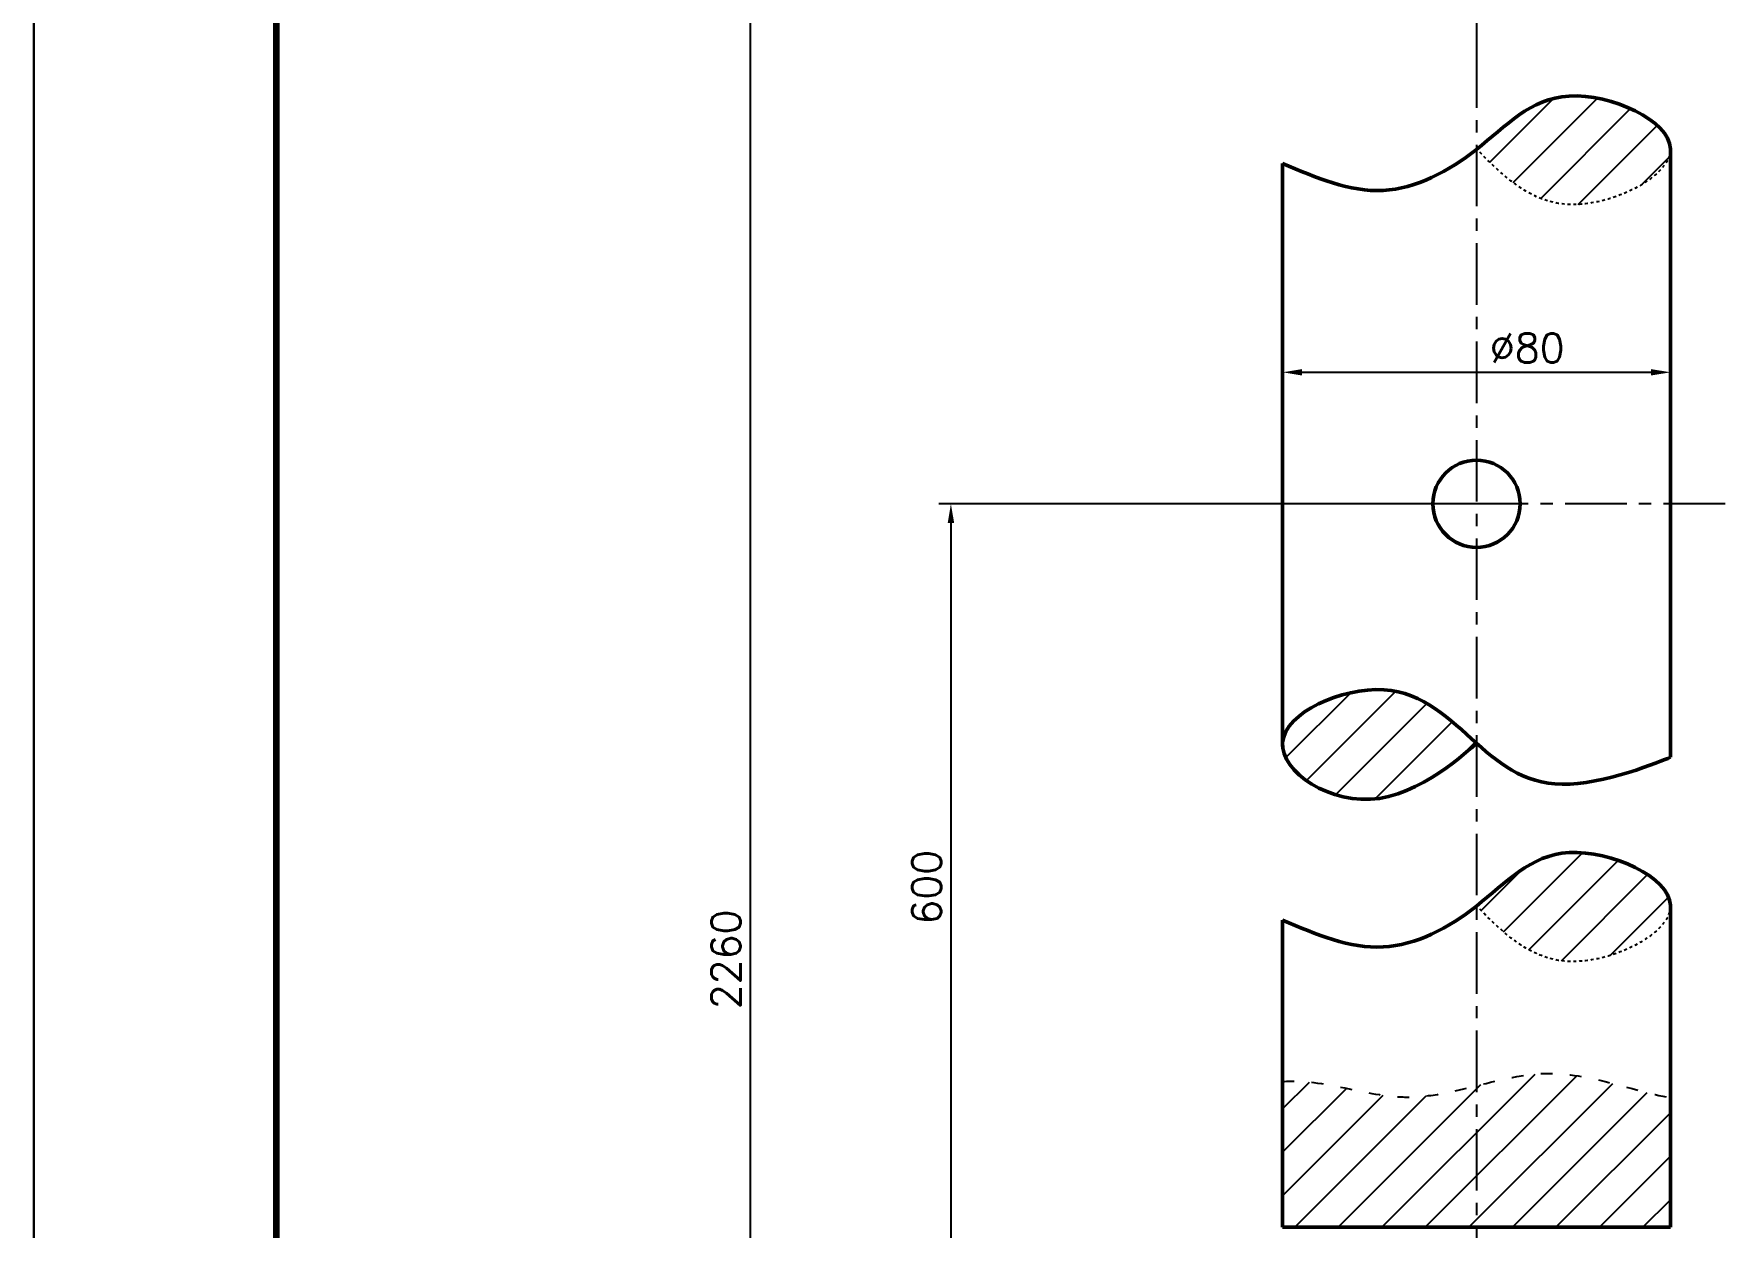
# Model space of a CAD drawing. Header units: millimetres. Extents: x -11803 to 14115, y -852 to 12275.
# Drawn here: x -11803 to -10058, y 9166 to 10398 of the extents above; entities that cross this region are included whole.
import ezdxf

# ---------------------------------------------------------------- set-up
doc = ezdxf.new("R2010")
doc.units = ezdxf.units.MM
for name, pattern in [('ACAD_ISO03W100', [30, 12, -18]), ('CENTERX2', [101.6, 63.5, -12.7, 12.7, -12.7]), ('EB_DASH', [6, 3, -3])]:
    doc.linetypes.add(name, pattern=pattern)
doc.layers.get('Defpoints').update_dxf_attribs({"lineweight": 0})
for name, color, linetype, lineweight in [('中心线', 1, 'CENTERX2', 25), ('粗实线', 7, 'Continuous', 50), ('边框线', 2, 'Continuous', 90)]:
    doc.layers.add(name, color=color, linetype=linetype, lineweight=lineweight)
doc.layers.add('细实线', color=125, linetype='Continuous')
doc.layers.add('虚线', color=4, linetype='ACAD_ISO03W100')
doc.styles.get("Standard").update_dxf_attribs({"font": 'txt', "bigfont": 'gbcbig.shx'})
doc.dimstyles.new('Copy of ISO-25', dxfattribs={"dimtxt": 30, "dimasz": 20, "dimexe": 12.5, "dimexo": 6.25, "dimgap": 10, "dimtad": 1, "dimtxsty": 'Standard', "dimcen": 0, "dimadec": 0, "dimazin": 0, "dimtfac": 1, "dimtmove": 0, "dimatfit": 3, "dimfxl": 0, "dimtolj": 1, "dimtzin": 0, "dimarcsym": 0})
pattern_1 = [(45, (-63474.477, 601.016), (-22.45064, 22.45064), [])]

# ---------------------------------------------------------------- blocks, each defined once
blk = doc.blocks.new('*D205')
at = {"layer": 'Defpoints', "color": 0, "lineweight": 25}
for p in [(-10114.8, 10048.2), (-10514.8, 9962.9), (-10114.8, 9964.9)]:
    blk.add_point(p, dxfattribs=at)
at = {"layer": '细实线', "color": 0, "lineweight": -2}
for p, q in [((-10514.8, 9969.2), (-10514.8, 10060.7)), ((-10114.8, 9971.2), (-10114.8, 10060.7)), ((-10494.8, 10048.2), (-10134.8, 10048.2))]:
    blk.add_line(p, q, dxfattribs=at)
at = {"layer": '细实线', "color": 0, "lineweight": 25}
for points in [[(-10494.8, 10051.5), (-10494.8, 10044.9), (-10514.8, 10048.2)], [(-10134.8, 10051.5), (-10134.8, 10044.9), (-10114.8, 10048.2)]]:
    blk.add_solid(points, dxfattribs=at)
at = {"layer": '细实线', "color": 0, "insert": (-10262.5, 10073.2), "char_height": 30, "attachment_point": 5}
blk.add_mtext('\\A1;%%c80', dxfattribs=at)
blk = doc.blocks.new('*D209')
at = {"layer": 'Defpoints', "color": 0, "lineweight": 25}
for p in [(-10314.8, 9912.5), (-10857, 9120.8), (-10315.4, 9120.8)]:
    blk.add_point(p, dxfattribs=at)
at = {"layer": '细实线', "color": 0, "lineweight": -2}
for p, q in [((-10321.1, 9912.5), (-10869.5, 9912.5)), ((-10857, 9892.5), (-10857, 9140.8)), ((-10321.7, 9120.8), (-10869.5, 9120.8))]:
    blk.add_line(p, q, dxfattribs=at)
at = {"layer": '细实线', "color": 0, "lineweight": 25}
for points in [[(-10860.3, 9892.5), (-10853.6, 9892.5), (-10857, 9912.5)], [(-10860.3, 9140.8), (-10853.6, 9140.8), (-10857, 9120.8)]]:
    blk.add_solid(points, dxfattribs=at)
at = {"layer": '细实线', "color": 0, "insert": (-10882, 9516.7), "char_height": 30, "attachment_point": 5, "rotation": 90}
blk.add_mtext('\\A1;600', dxfattribs=at)
blk = doc.blocks.new('*D210')
at = {"layer": 'Defpoints', "color": 0, "lineweight": 25}
for p in [(-10314.8, 11505.2), (-11064.1, 7379.1), (-10314.8, 7379.1)]:
    blk.add_point(p, dxfattribs=at)
at = {"layer": '细实线', "color": 0, "lineweight": -2}
for p, q in [((-10321.1, 11505.2), (-11076.6, 11505.2)), ((-11064.1, 11485.2), (-11064.1, 7399.1)), ((-10321.1, 7379.1), (-11076.6, 7379.1))]:
    blk.add_line(p, q, dxfattribs=at)
at = {"layer": '细实线', "color": 0, "lineweight": 25}
for points in [[(-11067.4, 11485.2), (-11060.8, 11485.2), (-11064.1, 11505.2)], [(-11067.4, 7399.1), (-11060.8, 7399.1), (-11064.1, 7379.1)]]:
    blk.add_solid(points, dxfattribs=at)
at = {"layer": '细实线', "color": 0, "insert": (-11089.1, 9442.2), "char_height": 30, "attachment_point": 5, "rotation": 90}
blk.add_mtext('\\A1;2260', dxfattribs=at)

msp = doc.modelspace()

# ---------------------------------------------------------------- hatches: boundary and pattern name
at = {"layer": '细实线'}
h = msp.add_hatch(dxfattribs=at)
h.set_pattern_fill('ANSI31', color=256, scale=10, style=0)
h.set_pattern_definition(pattern_1)
edge = h.paths.add_edge_path()
edge.add_spline(control_points=[(-10314.592, 10278.407), (-10286.101, 10249.739), (-10229.208, 10192.724), (-10115.302, 10250.251), (-10114.822, 10278.314)], knot_values=[0, 0, 0, 0, 120.98106782, 241.26006502, 241.26006502, 241.26006502, 241.26006502], weights=[1, 1, 1, 1, 1], degree=3, periodic=0)
edge.add_line((-10114.822, 10278.314), (-10114.822, 10279.029))
edge.add_spline(control_points=[(-10114.822, 10279.029), (-10115.318, 10307.911), (-10232.986, 10362.011), (-10284.46, 10302.127), (-10314.592, 10278.407)], knot_values=[219.05468244, 219.05468244, 219.05468244, 219.05468244, 340.26820639, 453.53413385, 453.53413385, 453.53413385, 453.53413385], weights=[1, 1, 1, 1, 1], degree=3, periodic=0)
h = msp.add_hatch(dxfattribs=at)
h.set_pattern_fill('ANSI31', color=256, scale=10, style=0)
h.set_pattern_definition(pattern_1)
edge = h.paths.add_edge_path()
edge.add_spline(control_points=[(-10328.601, 9677.679), (-10336.574, 9684.808), (-10344.685, 9691.811), (-10353.262, 9698.026)], knot_values=[240.59703654, 240.59703654, 240.59703654, 240.59703654, 273.40476891, 273.40476891, 273.40476891, 273.40476891], weights=[1, 1, 1, 1], degree=3, periodic=0)
edge.add_spline(control_points=[(-10353.262, 9698.026), (-10358.98, 9702.169), (-10364.904, 9705.963), (-10371.133, 9709.21)], knot_values=[273.40476891, 273.40476891, 273.40476891, 273.40476891, 295.2765905, 295.2765905, 295.2765905, 295.2765905], weights=[1, 1, 1, 1], degree=3, periodic=0)
edge.add_spline(control_points=[(-10371.133, 9709.21), (-10375.804, 9711.646), (-10380.646, 9713.774), (-10385.701, 9715.513)], knot_values=[295.2765905, 295.2765905, 295.2765905, 295.2765905, 311.68045668, 311.68045668, 311.68045668, 311.68045668], weights=[1, 1, 1, 1], degree=3, periodic=0)
edge.add_spline(control_points=[(-10385.701, 9715.513), (-10389.07, 9716.672), (-10392.533, 9717.658), (-10396.103, 9718.446)], knot_values=[311.68045668, 311.68045668, 311.68045668, 311.68045668, 322.61636748, 322.61636748, 322.61636748, 322.61636748], weights=[1, 1, 1, 1], degree=3, periodic=0)
edge.add_spline(control_points=[(-10396.103, 9718.446), (-10399.673, 9719.235), (-10403.349, 9719.825), (-10407.143, 9720.194)], knot_values=[322.61636748, 322.61636748, 322.61636748, 322.61636748, 333.55227827, 333.55227827, 333.55227827, 333.55227827], weights=[1, 1, 1, 1], degree=3, periodic=0)
edge.add_spline(control_points=[(-10407.143, 9720.194), (-10408.206, 9720.297), (-10412.034, 9720.603), (-10415.983, 9720.68), (-10418.87, 9720.623)], knot_values=[333.55227827, 333.55227827, 333.55227827, 333.55227827, 336.6154919, 344.48818906, 344.48818906, 344.48818906, 344.48818906], weights=[1, 1, 1, 1, 1], degree=3, periodic=0)
edge.add_spline(control_points=[(-10418.87, 9720.623), (-10424.886, 9720.505), (-10431.094, 9719.899), (-10437.323, 9718.863)], knot_values=[344.48818906, 344.48818906, 344.48818906, 344.48818906, 360.89205525, 360.89205525, 360.89205525, 360.89205525], weights=[1, 1, 1, 1], degree=3, periodic=0)
edge.add_spline(control_points=[(-10437.323, 9718.863), (-10441.476, 9718.172), (-10445.638, 9717.29), (-10449.759, 9716.233)], knot_values=[360.89205525, 360.89205525, 360.89205525, 360.89205525, 371.82796604, 371.82796604, 371.82796604, 371.82796604], weights=[1, 1, 1, 1], degree=3, periodic=0)
edge.add_spline(control_points=[(-10449.759, 9716.233), (-10453.88, 9715.177), (-10457.959, 9713.946), (-10461.947, 9712.559)], knot_values=[371.82796604, 371.82796604, 371.82796604, 371.82796604, 382.76387683, 382.76387683, 382.76387683, 382.76387683], weights=[1, 1, 1, 1], degree=3, periodic=0)
edge.add_spline(control_points=[(-10461.947, 9712.559), (-10467.928, 9710.477), (-10473.703, 9708.042), (-10479.101, 9705.311)], knot_values=[382.76387683, 382.76387683, 382.76387683, 382.76387683, 399.16774302, 399.16774302, 399.16774302, 399.16774302], weights=[1, 1, 1, 1], degree=3, periodic=0)
edge.add_spline(control_points=[(-10479.101, 9705.311), (-10482.699, 9703.49), (-10486.129, 9701.537), (-10489.341, 9699.47)], knot_values=[399.16774302, 399.16774302, 399.16774302, 399.16774302, 410.10365381, 410.10365381, 410.10365381, 410.10365381], weights=[1, 1, 1, 1], degree=3, periodic=0)
edge.add_spline(control_points=[(-10489.341, 9699.47), (-10492.553, 9697.403), (-10495.546, 9695.221), (-10498.271, 9692.942)], knot_values=[410.10365381, 410.10365381, 410.10365381, 410.10365381, 421.0395646, 421.0395646, 421.0395646, 421.0395646], weights=[1, 1, 1, 1], degree=3, periodic=0)
edge.add_spline(control_points=[(-10498.271, 9692.942), (-10500.995, 9690.663), (-10503.45, 9688.286), (-10505.586, 9685.829)], knot_values=[421.0395646, 421.0395646, 421.0395646, 421.0395646, 431.97547539, 431.97547539, 431.97547539, 431.97547539], weights=[1, 1, 1, 1], degree=3, periodic=0)
edge.add_spline(control_points=[(-10505.586, 9685.829), (-10507.188, 9683.986), (-10508.609, 9682.098), (-10509.83, 9680.171)], knot_values=[431.97547539, 431.97547539, 431.97547539, 431.97547539, 440.17740849, 440.17740849, 440.17740849, 440.17740849], weights=[1, 1, 1, 1], degree=3, periodic=0)
edge.add_spline(control_points=[(-10509.83, 9680.171), (-10510.644, 9678.887), (-10511.368, 9677.586), (-10511.997, 9676.27)], knot_values=[440.17740849, 440.17740849, 440.17740849, 440.17740849, 445.64536388, 445.64536388, 445.64536388, 445.64536388], weights=[1, 1, 1, 1], degree=3, periodic=0)
edge.add_spline(control_points=[(-10511.997, 9676.27), (-10512.626, 9674.954), (-10513.158, 9673.623), (-10513.589, 9672.28)], knot_values=[445.64536388, 445.64536388, 445.64536388, 445.64536388, 451.11331928, 451.11331928, 451.11331928, 451.11331928], weights=[1, 1, 1, 1], degree=3, periodic=0)
edge.add_spline(control_points=[(-10513.589, 9672.28), (-10514.02, 9670.936), (-10514.349, 9669.58), (-10514.569, 9668.213)], knot_values=[451.11331928, 451.11331928, 451.11331928, 451.11331928, 456.58127467, 456.58127467, 456.58127467, 456.58127467], weights=[1, 1, 1, 1], degree=3, periodic=0)
edge.add_spline(control_points=[(-10514.569, 9668.213), (-10514.683, 9667.51), (-10514.847, 9666.138), (-10514.9, 9664.756), (-10514.9, 9664.084)], knot_values=[456.58127467, 456.58127467, 456.58127467, 456.58127467, 459.39556865, 462.04923007, 462.04923007, 462.04923007, 462.04923007], weights=[1, 1, 1, 1, 1], degree=3, periodic=0)
edge.add_line((-10514.822, 9665.979), (-10514.822, 9662.05))
edge.add_spline(control_points=[(-10514.822, 9662.05), (-10514.768, 9661.338), (-10514.687, 9660.625), (-10514.577, 9659.911)], knot_values=[464.71934418, 464.71934418, 464.71934418, 464.71934418, 467.51718546, 467.51718546, 467.51718546, 467.51718546], weights=[1, 1, 1, 1], degree=3, periodic=0)
edge.add_spline(control_points=[(-10514.577, 9659.911), (-10514.364, 9658.516), (-10514.047, 9657.117), (-10513.631, 9655.721)], knot_values=[467.51718546, 467.51718546, 467.51718546, 467.51718546, 472.98514086, 472.98514086, 472.98514086, 472.98514086], weights=[1, 1, 1, 1], degree=3, periodic=0)
edge.add_spline(control_points=[(-10513.631, 9655.721), (-10513.215, 9654.324), (-10512.7, 9652.929), (-10512.092, 9651.539)], knot_values=[472.98514086, 472.98514086, 472.98514086, 472.98514086, 478.45309626, 478.45309626, 478.45309626, 478.45309626], weights=[1, 1, 1, 1], degree=3, periodic=0)
edge.add_spline(control_points=[(-10512.092, 9651.539), (-10511.484, 9650.15), (-10510.782, 9648.767), (-10509.991, 9647.394)], knot_values=[478.45309626, 478.45309626, 478.45309626, 478.45309626, 483.92105165, 483.92105165, 483.92105165, 483.92105165], weights=[1, 1, 1, 1], degree=3, periodic=0)
edge.add_spline(control_points=[(-10509.991, 9647.394), (-10509.201, 9646.02), (-10508.322, 9644.658), (-10507.36, 9643.31)], knot_values=[483.92105165, 483.92105165, 483.92105165, 483.92105165, 489.38900705, 489.38900705, 489.38900705, 489.38900705], weights=[1, 1, 1, 1], degree=3, periodic=0)
edge.add_spline(control_points=[(-10507.36, 9643.31), (-10505.917, 9641.288), (-10504.286, 9639.299), (-10502.486, 9637.358)], knot_values=[489.38900705, 489.38900705, 489.38900705, 489.38900705, 497.59094014, 497.59094014, 497.59094014, 497.59094014], weights=[1, 1, 1, 1], degree=3, periodic=0)
edge.add_spline(control_points=[(-10502.486, 9637.358), (-10501.286, 9636.064), (-10500.01, 9634.791), (-10498.664, 9633.544)], knot_values=[497.59094014, 497.59094014, 497.59094014, 497.59094014, 503.05889554, 503.05889554, 503.05889554, 503.05889554], weights=[1, 1, 1, 1], degree=3, periodic=0)
edge.add_spline(control_points=[(-10498.664, 9633.544), (-10497.318, 9632.298), (-10495.902, 9631.076), (-10494.42, 9629.886)], knot_values=[503.05889554, 503.05889554, 503.05889554, 503.05889554, 508.52685093, 508.52685093, 508.52685093, 508.52685093], weights=[1, 1, 1, 1], degree=3, periodic=0)
edge.add_spline(control_points=[(-10494.42, 9629.886), (-10491.457, 9627.504), (-10488.233, 9625.243), (-10484.791, 9623.137)], knot_values=[508.52685093, 508.52685093, 508.52685093, 508.52685093, 519.46276172, 519.46276172, 519.46276172, 519.46276172], weights=[1, 1, 1, 1], degree=3, periodic=0)
edge.add_spline(control_points=[(-10484.791, 9623.137), (-10481.348, 9621.032), (-10477.686, 9619.083), (-10473.846, 9617.325)], knot_values=[519.46276172, 519.46276172, 519.46276172, 519.46276172, 530.39867252, 530.39867252, 530.39867252, 530.39867252], weights=[1, 1, 1, 1], degree=3, periodic=0)
edge.add_spline(control_points=[(-10473.846, 9617.325), (-10470.007, 9615.567), (-10465.99, 9614), (-10461.836, 9612.659)], knot_values=[530.39867252, 530.39867252, 530.39867252, 530.39867252, 541.33458331, 541.33458331, 541.33458331, 541.33458331], weights=[1, 1, 1, 1], degree=3, periodic=0)
edge.add_spline(control_points=[(-10461.836, 9612.659), (-10457.682, 9611.319), (-10453.392, 9610.205), (-10449.007, 9609.352)], knot_values=[541.33458331, 541.33458331, 541.33458331, 541.33458331, 552.2704941, 552.2704941, 552.2704941, 552.2704941], weights=[1, 1, 1, 1], degree=3, periodic=0)
edge.add_spline(control_points=[(-10449.007, 9609.352), (-10444.623, 9608.5), (-10440.143, 9607.91), (-10435.61, 9607.616)], knot_values=[552.2704941, 552.2704941, 552.2704941, 552.2704941, 563.20640489, 563.20640489, 563.20640489, 563.20640489], weights=[1, 1, 1, 1], degree=3, periodic=0)
edge.add_spline(control_points=[(-10435.61, 9607.616), (-10431.077, 9607.323), (-10426.49, 9607.326), (-10421.891, 9607.662)], knot_values=[563.20640489, 563.20640489, 563.20640489, 563.20640489, 574.14231568, 574.14231568, 574.14231568, 574.14231568], weights=[1, 1, 1, 1], degree=3, periodic=0)
edge.add_spline(control_points=[(-10421.891, 9607.662), (-10419.575, 9607.831), (-10414.97, 9608.334), (-10410.374, 9609.188), (-10408.1, 9609.689)], knot_values=[574.14231568, 574.14231568, 574.14231568, 574.14231568, 579.65046407, 585.07822647, 585.07822647, 585.07822647, 585.07822647], weights=[1, 1, 1, 1, 1], degree=3, periodic=0)
edge.add_spline(control_points=[(-10408.1, 9609.689), (-10403.517, 9610.699), (-10398.961, 9612.024), (-10394.469, 9613.596)], knot_values=[585.07822647, 585.07822647, 585.07822647, 585.07822647, 596.01413727, 596.01413727, 596.01413727, 596.01413727], weights=[1, 1, 1, 1], degree=3, periodic=0)
edge.add_spline(control_points=[(-10394.469, 9613.596), (-10389.976, 9615.168), (-10385.547, 9616.987), (-10381.218, 9618.982)], knot_values=[596.01413727, 596.01413727, 596.01413727, 596.01413727, 606.95004806, 606.95004806, 606.95004806, 606.95004806], weights=[1, 1, 1, 1], degree=3, periodic=0)
edge.add_spline(control_points=[(-10381.218, 9618.982), (-10374.724, 9621.975), (-10368.454, 9625.367), (-10362.532, 9628.923)], knot_values=[606.95004806, 606.95004806, 606.95004806, 606.95004806, 623.35391425, 623.35391425, 623.35391425, 623.35391425], weights=[1, 1, 1, 1], degree=3, periodic=0)
edge.add_spline(control_points=[(-10362.532, 9628.923), (-10354.636, 9633.665), (-10347.357, 9638.699), (-10340.988, 9643.472)], knot_values=[623.35391425, 623.35391425, 623.35391425, 623.35391425, 645.22573583, 645.22573583, 645.22573583, 645.22573583], weights=[1, 1, 1, 1], degree=3, periodic=0)
edge.add_spline(control_points=[(-10340.988, 9643.472), (-10337.804, 9645.859), (-10334.846, 9648.18), (-10332.153, 9650.366)], knot_values=[645.22573583, 645.22573583, 645.22573583, 645.22573583, 656.16164662, 656.16164662, 656.16164662, 656.16164662], weights=[1, 1, 1, 1], degree=3, periodic=0)
edge.add_spline(control_points=[(-10332.153, 9650.366), (-10326.766, 9654.739), (-10322.434, 9658.573), (-10319.448, 9661.314)], knot_values=[656.16164662, 656.16164662, 656.16164662, 656.16164662, 678.0334682, 678.0334682, 678.0334682, 678.0334682], weights=[1, 1, 1, 1], degree=3, periodic=0)
edge.add_spline(control_points=[(-10319.448, 9661.314), (-10317.096, 9663.474), (-10315.579, 9664.955), (-10315.041, 9665.487)], knot_values=[678.0334682, 678.0334682, 678.0334682, 678.0334682, 695.26609344, 695.26609344, 695.26609344, 695.26609344], weights=[1, 1, 1, 1], degree=3, periodic=0)
edge.add_spline(control_points=[(-10315.041, 9665.487), (-10319.557, 9669.51), (-10324.057, 9673.615), (-10328.601, 9677.679)], knot_values=[221.8959115, 221.8959115, 221.8959115, 221.8959115, 240.59703654, 240.59703654, 240.59703654, 240.59703654], weights=[1, 1, 1, 1], degree=3, periodic=0)
edge = h.paths.add_edge_path()
edge.add_spline(control_points=[(-10314.822, 9497.292), (-10286.255, 9468.547), (-10229.362, 9411.3), (-10115.302, 9468.905), (-10114.822, 9496.968)], knot_values=[0, 0, 0, 0, 121.30696473, 241.58596193, 241.58596193, 241.58596193, 241.58596193], weights=[1, 1, 1, 1, 1], degree=3, periodic=0)
edge.add_spline(control_points=[(-10114.822, 9498.095), (-10114.822, 9498.095), (-10114.818, 9497.857), (-10114.818, 9497.619), (-10114.822, 9497.381)], knot_values=[453.53413385, 453.53413385, 453.53413385, 453.53413385, 453.53413386, 454.53340091, 454.53340091, 454.53340091, 454.53340091], weights=[1, 1, 1, 1, 1], degree=3, periodic=0)
edge.add_line((-10114.822, 9497.381), (-10114.822, 9498.095))
edge.add_spline(control_points=[(-10114.822, 9498.095), (-10115.318, 9526.978), (-10233.13, 9581.144), (-10284.587, 9521.046), (-10314.822, 9497.292)], knot_values=[218.76631447, 218.76631447, 218.76631447, 218.76631447, 339.97983841, 453.53413385, 453.53413385, 453.53413385, 453.53413385], weights=[1, 1, 1, 1, 1], degree=3, periodic=0)
h = msp.add_hatch(dxfattribs=at)
h.set_pattern_fill('ANSI31', color=256, scale=10, style=0)
h.set_pattern_definition(pattern_1)
edge = h.paths.add_edge_path()
edge.add_line((-10514.822, 9165.792), (-10314.822, 9165.792))
edge.add_line((-10314.822, 9165.792), (-10314.822, 9311.806))
edge.add_spline(control_points=[(-10314.822, 9311.806), (-10338.843, 9305.797), (-10405.342, 9289.659), (-10472.01, 9319.47), (-10514.822, 9316.114)], knot_values=[0, 0, 0, 0, 73.04352076, 201.87332835, 201.87332835, 201.87332835, 201.87332835], degree=3, periodic=0)
edge.add_line((-10514.822, 9316.114), (-10514.822, 9165.792))
edge = h.paths.add_edge_path()
edge.add_line((-10314.822, 9311.806), (-10314.822, 9165.792))
edge.add_line((-10314.822, 9165.792), (-10114.822, 9165.792))
edge.add_line((-10114.822, 9165.792), (-10114.822, 9299.31))
edge.add_spline(control_points=[(-10114.822, 9299.31), (-10157.118, 9307.399), (-10223.493, 9335.162), (-10290.341, 9317.93), (-10314.822, 9311.806)], knot_values=[201.87332835, 201.87332835, 201.87332835, 201.87332835, 331.05939462, 405.50679596, 405.50679596, 405.50679596, 405.50679596], degree=3, periodic=0)

# ---------------------------------------------------------------- linework, layer by layer
at = {"layer": '中心线'}
for p, q in [((-10314.822, 11561.839), (-10314.822, 10354.543)), ((-10314.822, 10486.287), (-10314.822, 7332.098)), ((-10058.339, 9912.531), (-10552.877, 9912.531))]:
    msp.add_line(p, q, dxfattribs=at)
at = {"layer": '粗实线'}
for p, q in [((-10114.822, 10279.029), (-10114.822, 9650.82)), ((-10514.822, 9662.05), (-10514.822, 10263.754)), ((-10114.822, 9498.095), (-10114.822, 9165.792)), ((-10514.822, 9165.792), (-10514.822, 9482.82)), ((-10114.822, 9165.792), (-10514.822, 9165.792))]:
    msp.add_line(p, q, dxfattribs=at)
msp.add_circle((-10314.822, 9912.531), 45, dxfattribs=at)
at = {"layer": '粗实线', "linetype": 'Continuous', "lineweight": 50}
for points, knots in [([(-10514.822, 10263.754), (-10480.207, 10248.927), (-10411.704, 10219.585), (-10308.307, 10274.275), (-10233.13, 10362.078), (-10114.817, 10307.681), (-10114.818, 10278.552), (-10114.822, 10278.314)], [0, 0, 0, 0, 110.54455071, 218.76631447, 332.32060991, 453.53413386, 454.53340091, 454.53340091, 454.53340091, 454.53340091]), ([(-10114.822, 9650.82), (-10114.822, 9650.82), (-10233.687, 9599.869), (-10316.726, 9663.448), (-10398.722, 9747.668), (-10569.914, 9671.399), (-10413.871, 9566.097), (-10314.822, 9665.705), (-10314.822, 9665.705)], [0, 0, 0, 0, 111.97321865, 221.59363085, 336.6154919, 459.39556865, 579.65046407, 699.91228891, 699.91228891, 699.91228891, 699.91228891]), ([(-10514.822, 9482.82), (-10480.207, 9467.993), (-10411.704, 9438.651), (-10308.307, 9493.342), (-10233.13, 9581.144), (-10114.817, 9526.747), (-10114.818, 9497.619), (-10114.822, 9497.381)], [0, 0, 0, 0, 110.54455071, 218.76631447, 332.32060991, 453.53413386, 454.53340091, 454.53340091, 454.53340091, 454.53340091])]:
    msp.add_open_spline(points, degree=3, knots=knots, dxfattribs=at)
at = {"layer": '细实线', "lineweight": 30}
msp.add_line((-11802.946, 12238.186), (-11802.946, 6298.186), dxfattribs=at)
at = {"layer": '虚线', "linetype": 'EB_DASH', "lineweight": 25}
for points in [[(-10114.822, 10278.314), (-10115.302, 10250.251), (-10229.362, 10192.646), (-10286.255, 10249.893), (-10314.822, 10278.638)], [(-10114.822, 9496.968), (-10115.302, 9468.905), (-10229.362, 9411.3), (-10286.255, 9468.547), (-10314.822, 9497.292)]]:
    msp.add_open_spline(points, degree=3, knots=[0, 0, 0, 0, 120.2789972, 241.58596193, 241.58596193, 241.58596193, 241.58596193], dxfattribs=at)
at = {"layer": '虚线', "start_tangent": (0.99694169, 0.07814904), "end_tangent": (0.98219819, -0.1878476)}
msp.add_spline([(-10514.822, 9316.114), (-10386.987, 9300.135), (-10241.526, 9324.516), (-10114.822, 9299.31)], degree=3, dxfattribs=at)
at = {"layer": '边框线'}
msp.add_line((-11552.946, 12138.186), (-11552.946, 6398.186), dxfattribs=at)

# ---------------------------------------------------------------- dimensions: what is measured, and where the dimension line sits
at = {"layer": '细实线'}
for base, p1, p2, text, picture, middle in [((-11064.09, 7379.118), (-10314.822, 11505.213), (-10314.822, 7379.118), '2260', '*D210', (-11089.09, 9442.166)), ((-10856.965, 9120.792), (-10314.822, 9912.531), (-10315.447, 9120.792), '600', '*D209', (-10881.965, 9516.661))]:
    dim = msp.add_linear_dim(base=base, p1=p1, p2=p2, angle=90, text=text, dimstyle='Copy of ISO-25', dxfattribs=at)
    dim.commit()
    dim.dimension.update_dxf_attribs({"geometry": picture, "text_midpoint": middle})
dim = msp.add_linear_dim(base=(-10114.822, 10048.187), p1=(-10514.822, 9962.902), p2=(-10114.822, 9964.924), text='%%c80', dimstyle='Copy of ISO-25', dxfattribs=at)
dim.commit()
dim.dimension.update_dxf_attribs({"geometry": '*D205', "text_midpoint": (-10262.474, 10048.187), "dimtype": 160})

doc.saveas('drawing.dxf')
